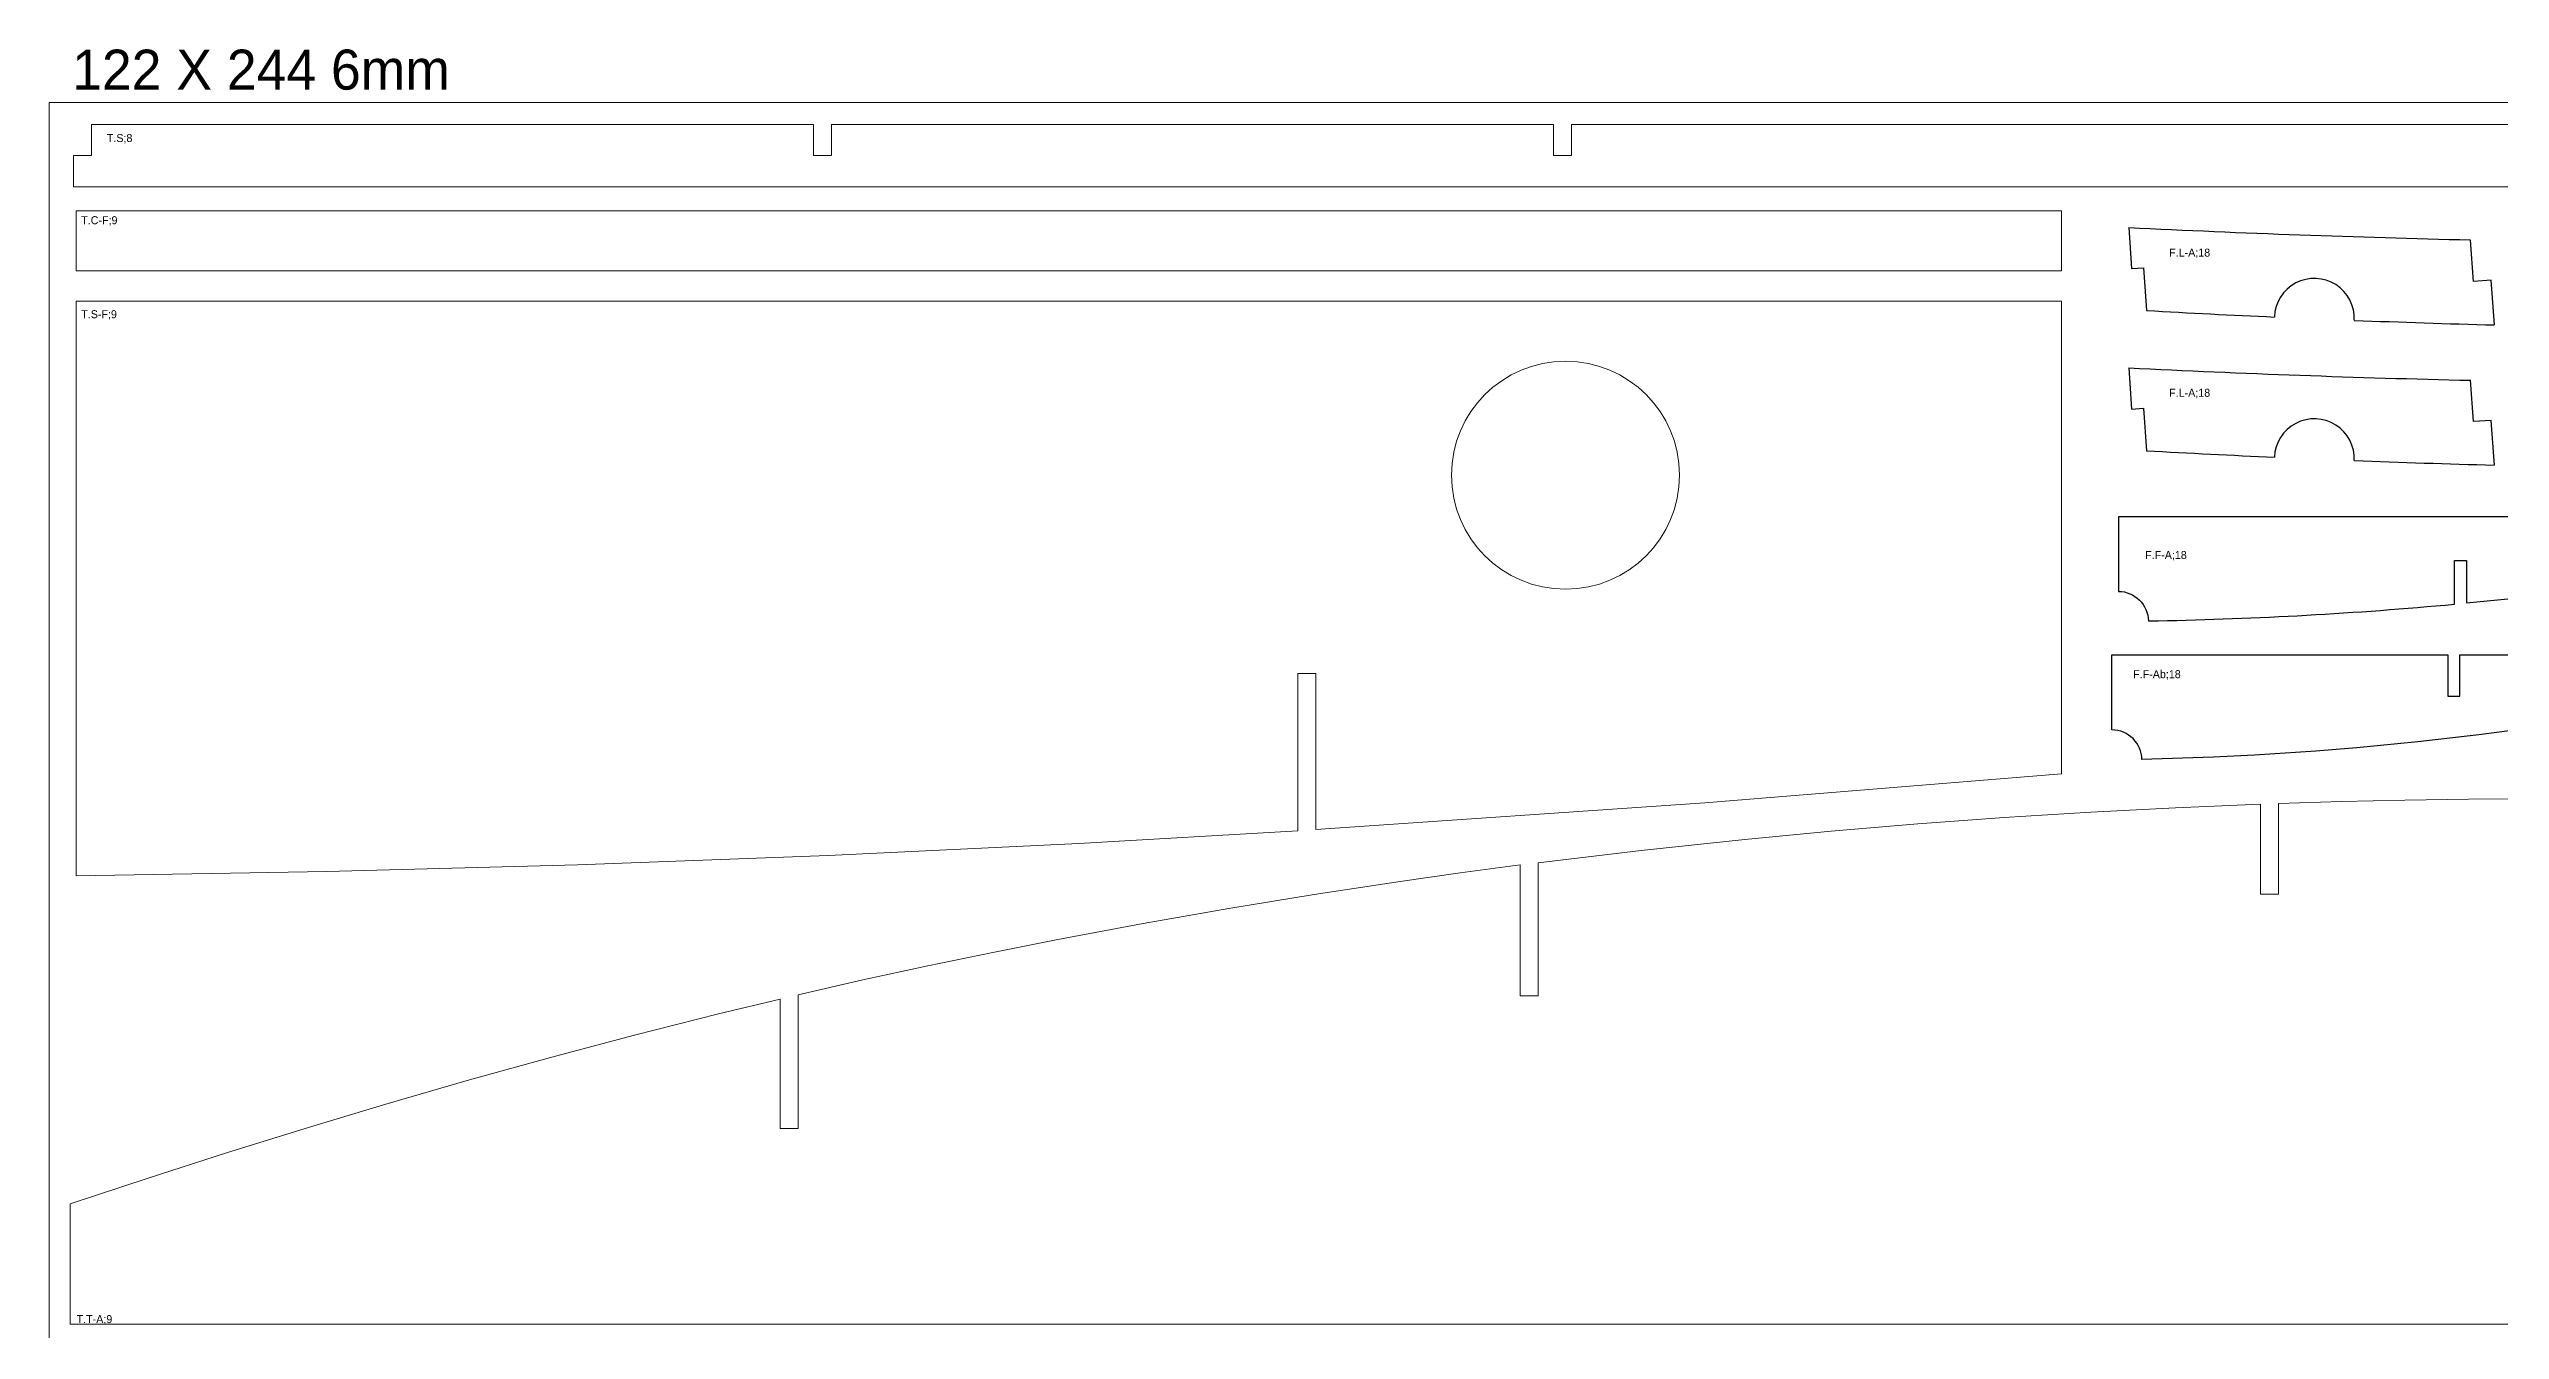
# Model space of a CAD drawing. Header units: millimetres. Extents: x 0 to 7720, y 0 to 5733.
# Drawn here: x 0 to 1225, y 5092 to 5733 of the extents above; entities that cross this region are included whole.
import ezdxf

# ---------------------------------------------------------------- set-up
doc = ezdxf.new("R2010")
doc.units = ezdxf.units.MM
for name, color, linetype in [('0_0_0', 1, 'Continuous'), ('CORTE_6MM', 1, 'Continuous'), ('plate', 3, 'Continuous')]:
    doc.layers.add(name, color=color, linetype=linetype)

msp = doc.modelspace()

# ---------------------------------------------------------------- linework, layer by layer
at = {"layer": '0_0_0', "lineweight": 0}
msp.add_lwpolyline([(1006.2, 5621.9), (13.5, 5621.9), (13.5, 5651.9), (1006.2, 5651.9), (1006.2, 5621.9)], close=True, dxfattribs=at)
at = {"layer": 'CORTE_6MM'}
for p, q in [((1039.8, 5643.5), (1041.2, 5623)), ((1212.1, 5616.6), (1210.7, 5637.3)), ((1041.2, 5623), (1047.2, 5623.4)), ((1047.2, 5623.4), (1048.7, 5602.1)), ((1221, 5617.2), (1212.1, 5616.6)), ((1222.6, 5594.9), (1221, 5617.2)), ((1039.8, 5573.4), (1041.2, 5552.8)), ((1212.1, 5546.5), (1210.7, 5567.2)), ((1041.2, 5552.8), (1047.2, 5553.2)), ((1047.2, 5553.2), (1048.7, 5531.9)), ((1221, 5547.1), (1212.1, 5546.5)), ((1222.6, 5524.7), (1221, 5547.1))]:
    msp.add_line(p, q, dxfattribs=at)
at = {"layer": 'CORTE_6MM', "lineweight": 0}
for points in [[(1360.2, 5679.5), (1369.2, 5679.5), (1369.2, 5663.9), (12.2, 5663.9), (12.2, 5679.5), (21.2, 5679.5), (21.2, 5695.1), (382.2, 5695.1), (382.2, 5679.5), (391.2, 5679.5), (391.2, 5695.1), (752.2, 5695.1), (752.2, 5679.5), (761.2, 5679.5), (761.2, 5695.1), (1360.2, 5695.1), (1360.2, 5679.5)], [(13.5, 5319.4), (138.9, 5321.5), (264.2, 5324.9), (389.6, 5329.5), (514.8, 5335.5), (624.3, 5341.9), (624.3, 5420.6), (633.3, 5420.6), (633.3, 5342.5), (827.8, 5355.8), (1006.2, 5370.3), (1006.2, 5606.7), (13.5, 5606.7), (13.5, 5319.4)]]:
    msp.add_lwpolyline(points, close=True, dxfattribs=at)
at = {"layer": 'CORTE_6MM'}
for points in [[(1202.6, 5455.2), (1202.6, 5477.1), (1208.6, 5477.1), (1208.6, 5455.8, 0.020407), (1373.6, 5478.5), (1373.6, 5498.9), (1034.6, 5498.9), (1034.6, 5461.6, -0.410244), (1049.6, 5446.8), (1054.6, 5446.9, 0.018162), (1202.6, 5455.2)], [(1376.4, 5418.3, -0.04979), (1051.4, 5377.7), (1046.4, 5377.5, 0.409288), (1031.4, 5392.3), (1031.4, 5429.8), (1199.4, 5429.8), (1199.4, 5409.2), (1205.4, 5409.2), (1205.4, 5429.8), (1376.4, 5429.8), (1376.4, 5418.3)]]:
    msp.add_lwpolyline(points, format="xyb", close=True, dxfattribs=at)
at = {"layer": 'CORTE_6MM', "lineweight": 0}
msp.add_lwpolyline([(1722.6, 5095.2), (10.6, 5095.2), (10.6, 5155.3), (49.6, 5168.2), (88.7, 5180.8), (128, 5193.1), (167.3, 5204.9), (209, 5217), (250.8, 5228.6), (292.7, 5239.7), (334.8, 5250.3), (365.6, 5257.7), (365.6, 5193), (374.6, 5193), (374.6, 5259.9), (406.9, 5267.3), (439.3, 5274.3), (471.8, 5281.1), (504.3, 5287.6), (547, 5295.6), (589.8, 5303.1), (632.6, 5310.1), (675.5, 5316.6), (705.5, 5320.8), (735.6, 5324.8), (735.6, 5259.3), (744.6, 5259.3), (744.6, 5325.9), (796.1, 5332.1), (847.8, 5337.6), (891, 5341.7), (934.3, 5345.3), (977.5, 5348.5), (1020.9, 5351.2), (1063.2, 5353.4), (1105.6, 5355.2), (1105.6, 5310.2), (1114.6, 5310.2), (1114.6, 5355.5), (1146.2, 5356.5), (1177.9, 5357.2), (1209.6, 5357.7), (1241.2, 5357.9)], dxfattribs=at)
msp.add_circle((758.2, 5519.7), 57, dxfattribs=at)
at = {"layer": 'CORTE_6MM'}
for centre, radius, start, end in [((1356.2, 11993.6), 6357.9, 267.14825, 268.68868), ((1132.6, 5598.1), 20, 357.4665, 177.7325), ((1382.1, 11550), 5957.3, 266.79157, 267.40711), ((1382.1, 11550), 5957.3, 267.79182, 268.46554), ((1356.2, 11923.4), 6357.9, 267.14825, 268.68868), ((1132.6, 5527.9), 20, 357.4665, 177.7325), ((1382.1, 11479.9), 5957.3, 266.79157, 267.40711), ((1382.1, 11479.9), 5957.3, 267.79182, 268.46554)]:
    msp.add_arc(centre, radius, start, end, dxfattribs=at)
at = {"layer": 'plate', "lineweight": 0}
msp.add_lwpolyline([(0, 5706), (2440, 5706), (2440, 4486), (0, 4486)], close=True, dxfattribs=at)

# ---------------------------------------------------------------- texts
at = {"lineweight": 0, "attachment_point": 1}
for s, insert, char_height, width in [('122 X 244 6mm', (11.6, 5732.5), 20, 47402.464), ('T.S;8', (28.9, 5690.3), 4, 9480.493), ('T.C-F;9', (16.1, 5649.2), 4, 9480.493), ('F.L-A;18', (1060, 5633), 4, 9480.493), ('T.S-F;9', (16.1, 5602.2), 4, 9480.493), ('F.L-A;18', (1060, 5562.9), 4, 9480.493), ('F.F-A;18', (1048, 5481.8), 4, 9480.493), ('F.F-Ab;18', (1042, 5422.2), 4, 9480.493), ('T.T-A;9', (13.8, 5099.7), 4, 9480.493)]:
    msp.add_mtext(s, dxfattribs=dict(at, insert=insert, char_height=char_height, width=width))

doc.saveas('drawing.dxf')
